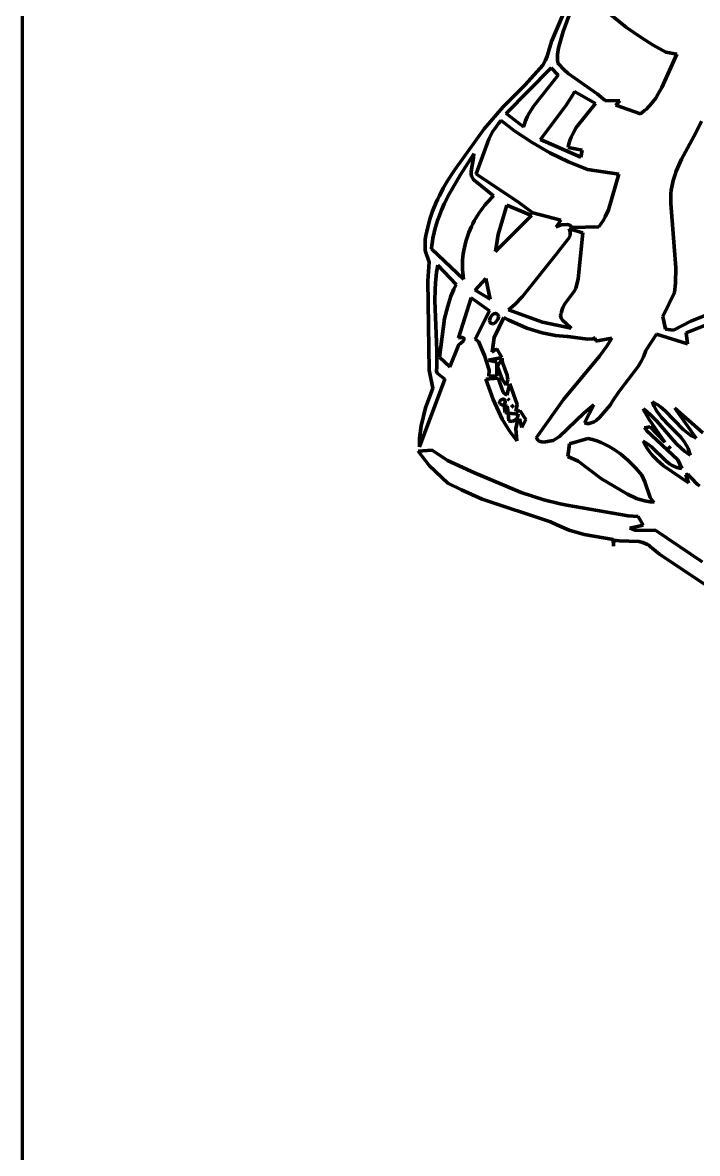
# Model space of a CAD drawing. Header units: millimetres. Extents: x 0 to 12.5, y 0 to 16.2.
# Drawn here: x 0 to 2.323, y 8.299 to 12.192 of the extents above; entities that cross this region are included whole.
import ezdxf

# ---------------------------------------------------------------- set-up
doc = ezdxf.new("R2010")
doc.units = ezdxf.units.MM
doc.layers.add('color#010101ff', color=7, linetype='CONTINUOUS', lineweight=100)
doc.layers.add('color#ffffffff', color=7, linetype='CONTINUOUS', lineweight=100)

msp = doc.modelspace()

# ---------------------------------------------------------------- linework, layer by layer
at = {"layer": 'color#010101ff'}
for p, q in [((1.8205, 12.1277), (1.8814, 12.2691)), ((2.0791, 12.176), (2.0123, 12.23)), ((1.881, 12.2175), (1.8606, 12.1623)), ((1.8606, 12.1623), (1.8445, 12.1061)), ((2.1293, 12.1407), (2.0791, 12.176)), ((1.8116, 12.0964), (1.8205, 12.1277)), ((2.1709, 12.1147), (2.1293, 12.1407)), ((2.214, 12.0909), (2.1709, 12.1147)), ((1.8005, 12.0629), (1.8063, 12.0767)), ((1.8063, 12.0767), (1.8106, 12.0913)), ((1.8106, 12.0913), (1.8116, 12.0964)), ((1.8417, 12.083), (1.8416, 12.0653)), ((1.8445, 12.1061), (1.8417, 12.083)), ((2.2006, 11.9685), (2.252, 12.0834)), ((2.252, 12.0834), (2.214, 12.0909)), ((1.8194, 12.037), (1.6644, 11.8795)), ((1.7299, 11.9786), (1.7905, 12.0457)), ((1.7905, 12.0457), (1.8005, 12.0629)), ((1.8433, 12.0112), (1.8194, 12.037)), ((1.8416, 12.0653), (1.8426, 12.0532)), ((1.8426, 12.0532), (1.8473, 12.0477)), ((1.8473, 12.0477), (1.8622, 12.032)), ((1.8622, 12.032), (1.8783, 12.0177)), ((1.7597, 11.9063), (1.8433, 12.0112)), ((1.8783, 12.0177), (1.9775, 11.9471)), ((1.6543, 11.9021), (1.7299, 11.9786)), ((1.9002, 11.9557), (1.8936, 11.9432)), ((1.9718, 11.9139), (1.9002, 11.9557)), ((2.1883, 11.9467), (2.2006, 11.9685)), ((1.8936, 11.9432), (1.8711, 11.9076)), ((1.9058, 11.831), (1.9718, 11.9139)), ((1.9775, 11.9471), (2.005, 11.9241)), ((2.005, 11.9241), (2.0563, 11.9236)), ((2.0563, 11.9236), (2.0422, 11.9077)), ((2.1589, 11.9068), (2.1696, 11.9195)), ((2.1696, 11.9195), (2.1794, 11.9328)), ((2.1794, 11.9328), (2.1883, 11.9467)), ((1.5887, 11.8264), (1.6543, 11.9021)), ((1.6644, 11.8795), (1.7241, 11.8331)), ((1.7374, 11.868), (1.7442, 11.8811)), ((1.7442, 11.8811), (1.7597, 11.9063)), ((1.8711, 11.9076), (1.7829, 11.7896)), ((2.0422, 11.9077), (2.1274, 11.8786)), ((2.1274, 11.8786), (2.1343, 11.8838)), ((2.1343, 11.8838), (2.1409, 11.8893)), ((2.1409, 11.8893), (2.1472, 11.8949)), ((2.1472, 11.8949), (2.1532, 11.9008)), ((2.1532, 11.9008), (2.1589, 11.9068)), ((1.6384, 11.8447), (1.6297, 11.8335)), ((1.6479, 11.8554), (1.6384, 11.8447)), ((1.6948, 11.8192), (1.6479, 11.8554)), ((1.7241, 11.8331), (1.7262, 11.8404)), ((1.7262, 11.8404), (1.7314, 11.8544)), ((1.7314, 11.8544), (1.7374, 11.868)), ((2.3374, 11.8534), (2.3172, 11.8128)), ((1.4863, 11.6844), (1.5887, 11.8264)), ((1.618, 11.8159), (1.6048, 11.7912)), ((1.6297, 11.8335), (1.618, 11.8159)), ((1.7537, 11.7797), (1.6948, 11.8192)), ((1.8842, 11.7867), (1.8885, 11.7983)), ((1.8885, 11.7983), (1.8936, 11.8095)), ((1.8936, 11.8095), (1.9058, 11.831)), ((2.3172, 11.8128), (2.2686, 11.722)), ((1.6048, 11.7912), (1.5612, 11.6718)), ((1.8151, 11.7444), (1.7537, 11.7797)), ((1.7829, 11.7896), (1.9218, 11.7286)), ((1.8785, 11.7619), (1.8809, 11.7745)), ((1.9259, 11.753), (1.8785, 11.7619)), ((1.8809, 11.7745), (1.8842, 11.7867)), ((1.5533, 11.7401), (1.5064, 11.6667)), ((1.5442, 11.6806), (1.5525, 11.7267)), ((1.5525, 11.7267), (1.5533, 11.7401)), ((1.8788, 11.7132), (1.8151, 11.7444)), ((1.9218, 11.7286), (1.9259, 11.753)), ((2.2686, 11.722), (2.259, 11.7014)), ((1.4629, 11.6473), (1.4863, 11.6844)), ((1.5445, 11.6705), (1.5442, 11.6806)), ((1.9445, 11.6864), (1.8788, 11.7132)), ((2.0522, 11.6706), (1.9445, 11.6864)), ((2.2504, 11.6806), (2.2466, 11.67)), ((2.259, 11.7014), (2.2504, 11.6806)), ((1.4483, 11.6221), (1.4629, 11.6473)), ((1.5064, 11.6667), (1.4686, 11.602)), ((1.5458, 11.6642), (1.5445, 11.6705)), ((1.5469, 11.6611), (1.5458, 11.6642)), ((1.5483, 11.6582), (1.5469, 11.6611)), ((1.55, 11.6554), (1.5483, 11.6582)), ((1.552, 11.6526), (1.55, 11.6554)), ((1.5544, 11.65), (1.552, 11.6526)), ((1.5572, 11.6476), (1.5544, 11.65)), ((1.5604, 11.6452), (1.5572, 11.6476)), ((1.6213, 11.5959), (1.5604, 11.6452)), ((1.5612, 11.6718), (1.5676, 11.6667)), ((1.5676, 11.6667), (1.7037, 11.5764)), ((2.0168, 11.5479), (2.0522, 11.6706)), ((2.2399, 11.6486), (2.2372, 11.6378)), ((2.2431, 11.6594), (2.2399, 11.6486)), ((2.2466, 11.67), (2.2431, 11.6594)), ((1.4348, 11.5964), (1.4483, 11.6221)), ((1.4686, 11.602), (1.4517, 11.5687)), ((2.2319, 11.6044), (2.2312, 11.593)), ((2.2332, 11.6157), (2.2319, 11.6044)), ((2.235, 11.6268), (2.2332, 11.6157)), ((2.2372, 11.6378), (2.235, 11.6268)), ((1.4168, 11.5569), (1.4225, 11.5702)), ((1.4225, 11.5702), (1.4285, 11.5834)), ((1.4285, 11.5834), (1.4348, 11.5964)), ((1.4517, 11.5687), (1.4416, 11.5461)), ((1.5847, 11.5551), (1.5915, 11.5637)), ((1.5915, 11.5637), (1.5986, 11.5721)), ((1.5986, 11.5721), (1.6059, 11.5802)), ((1.6059, 11.5802), (1.6135, 11.5882)), ((1.6135, 11.5882), (1.6213, 11.5959)), ((1.6672, 11.5639), (1.637, 11.4627)), ((1.7523, 11.5288), (1.6672, 11.5639)), ((1.7037, 11.5764), (1.7562, 11.5375)), ((2.2312, 11.593), (2.231, 11.5814)), ((2.231, 11.5814), (2.2315, 11.5696)), ((2.2315, 11.5696), (2.2484, 11.3478)), ((1.4021, 11.516), (1.4066, 11.5298)), ((1.4066, 11.5298), (1.4115, 11.5434)), ((1.4115, 11.5434), (1.4168, 11.5569)), ((1.4416, 11.5461), (1.4324, 11.5231)), ((1.5602, 11.5189), (1.5659, 11.5282)), ((1.5659, 11.5282), (1.5719, 11.5373)), ((1.5719, 11.5373), (1.5782, 11.5463)), ((1.5782, 11.5463), (1.5847, 11.5551)), ((1.6274, 11.4038), (1.7523, 11.5288)), ((1.7562, 11.5375), (1.853, 11.5123)), ((2.0059, 11.5236), (2.0168, 11.5479)), ((1.3912, 11.4734), (1.3944, 11.4878)), ((1.3944, 11.4878), (1.398, 11.502)), ((1.398, 11.502), (1.4021, 11.516)), ((1.421, 11.4878), (1.4179, 11.4759)), ((1.4245, 11.4997), (1.421, 11.4878)), ((1.4283, 11.5115), (1.4245, 11.4997)), ((1.4324, 11.5231), (1.4283, 11.5115)), ((1.5405, 11.48), (1.5449, 11.4899)), ((1.5449, 11.4899), (1.5497, 11.4997)), ((1.5497, 11.4997), (1.5548, 11.5094)), ((1.5548, 11.5094), (1.5602, 11.5189)), ((1.853, 11.5123), (1.8372, 11.4898)), ((1.8372, 11.4898), (1.855, 11.4956)), ((1.855, 11.4956), (1.8762, 11.4977)), ((1.8762, 11.4977), (1.8833, 11.4948)), ((1.8833, 11.4948), (1.8882, 11.4907)), ((1.8882, 11.4907), (1.8912, 11.4869)), ((1.8912, 11.4869), (1.9835, 11.4894)), ((1.9835, 11.4894), (1.9919, 11.5005)), ((1.9919, 11.5005), (1.9993, 11.5119)), ((1.9993, 11.5119), (2.0059, 11.5236)), ((1.3852, 11.4074), (1.3854, 11.4461)), ((1.3854, 11.4461), (1.3885, 11.4589)), ((1.3885, 11.4589), (1.3912, 11.4734)), ((1.4127, 11.4515), (1.4107, 11.4392)), ((1.4151, 11.4637), (1.4127, 11.4515)), ((1.4179, 11.4759), (1.4151, 11.4637)), ((1.5259, 11.4391), (1.529, 11.4495)), ((1.529, 11.4495), (1.5325, 11.4598)), ((1.5325, 11.4598), (1.5363, 11.47)), ((1.5363, 11.47), (1.5405, 11.48)), ((1.637, 11.4627), (1.6274, 11.4038)), ((1.8805, 11.45), (1.8509, 11.4119)), ((1.8845, 11.4599), (1.8805, 11.45)), ((1.8819, 11.4824), (1.8832, 11.4794)), ((1.9282, 11.4691), (1.8819, 11.4824)), ((1.8832, 11.4794), (1.8841, 11.4764)), ((1.8841, 11.4764), (1.8853, 11.4707)), ((1.8853, 11.4652), (1.8845, 11.4599)), ((1.8853, 11.4707), (1.8853, 11.4652)), ((1.9124, 11.3105), (1.9282, 11.4691)), ((1.3995, 11.3677), (1.3852, 11.4074)), ((1.4091, 11.4267), (1.408, 11.414)), ((1.408, 11.414), (1.5179, 11.309)), ((1.4107, 11.4392), (1.4091, 11.4267)), ((1.517, 11.3966), (1.5187, 11.4073)), ((1.5187, 11.4073), (1.5207, 11.418)), ((1.5207, 11.418), (1.5231, 11.4286)), ((1.5231, 11.4286), (1.5259, 11.4391)), ((1.8509, 11.4119), (1.8386, 11.3975)), ((1.5143, 11.364), (1.5148, 11.3749)), ((1.5148, 11.3749), (1.5157, 11.3858)), ((1.5157, 11.3858), (1.517, 11.3966)), ((1.8386, 11.3975), (1.7203, 11.2492)), ((1.3948, 11.3037), (1.3995, 11.3677)), ((1.4253, 11.3327), (1.4236, 11.3206)), ((1.4274, 11.3448), (1.4253, 11.3327)), ((1.4298, 11.357), (1.4274, 11.3448)), ((1.4927, 11.2909), (1.4298, 11.357)), ((1.5142, 11.3531), (1.5143, 11.364)), ((1.5145, 11.3421), (1.5142, 11.3531)), ((1.5152, 11.3311), (1.5145, 11.3421)), ((1.5164, 11.3201), (1.5152, 11.3311)), ((2.2484, 11.3478), (2.2471, 11.2949)), ((1.3999, 10.9958), (1.3948, 11.3037)), ((1.4211, 11.2962), (1.4197, 11.2718)), ((1.4236, 11.3206), (1.4211, 11.2962)), ((1.4849, 11.2747), (1.4927, 11.2909)), ((1.5179, 11.309), (1.5164, 11.3201)), ((1.5949, 11.3119), (1.5581, 11.2709)), ((1.6092, 11.2404), (1.5949, 11.3119)), ((1.9062, 11.2857), (1.9124, 11.3105)), ((2.2471, 11.2949), (2.2443, 11.2631)), ((1.4197, 11.2718), (1.4192, 11.2351)), ((1.4747, 11.25), (1.4849, 11.2747)), ((1.5581, 11.2709), (1.6092, 11.2404)), ((1.8665, 11.2241), (1.8996, 11.2684)), ((1.8996, 11.2684), (1.9041, 11.2784)), ((1.9041, 11.2784), (1.9062, 11.2857)), ((2.2443, 11.2631), (2.2038, 11.1807)), ((1.4192, 11.2351), (1.4265, 11.0634)), ((1.4527, 11.1733), (1.4634, 11.2164)), ((1.4634, 11.2164), (1.4747, 11.25)), ((1.5446, 11.2448), (1.5007, 11.1072)), ((1.6075, 11.1999), (1.5446, 11.2448)), ((1.6939, 11.2221), (1.6727, 11.2032)), ((1.7203, 11.2492), (1.6939, 11.2221)), ((1.8596, 11.2113), (1.8665, 11.2241)), ((2.3003, 11.165), (2.4647, 11.2302)), ((1.5575, 11.1029), (1.6075, 11.1999)), ((1.6096, 11.1761), (1.6074, 11.1672)), ((1.6164, 11.1858), (1.6096, 11.1761)), ((1.6225, 11.19), (1.6164, 11.1858)), ((1.6276, 11.1912), (1.6225, 11.19)), ((1.6571, 11.1769), (1.6233, 11.1077)), ((1.6296, 11.1908), (1.6276, 11.1912)), ((1.633, 11.1896), (1.6296, 11.1908)), ((1.6354, 11.1877), (1.633, 11.1896)), ((1.6371, 11.1853), (1.6354, 11.1877)), ((1.6366, 11.1723), (1.6381, 11.1809)), ((1.6381, 11.1809), (1.6371, 11.1853)), ((1.671, 11.1696), (1.6571, 11.1769)), ((1.6727, 11.2032), (1.7896, 11.161)), ((1.8521, 11.1834), (1.853, 11.1881)), ((1.8523, 11.1791), (1.8521, 11.1834)), ((1.8534, 11.175), (1.8523, 11.1791)), ((1.853, 11.1881), (1.8539, 11.1905)), ((1.858, 11.1675), (1.8534, 11.175)), ((1.8539, 11.1905), (1.8551, 11.193)), ((1.8551, 11.193), (1.8555, 11.1969)), ((1.8555, 11.1969), (1.8571, 11.2043)), ((1.8571, 11.2043), (1.8596, 11.2113)), ((2.2038, 11.1807), (2.2131, 11.1365)), ((2.4152, 11.1755), (2.2846, 11.1246)), ((1.4354, 11.041), (1.4527, 11.1733)), ((1.6074, 11.1672), (1.6082, 11.1623)), ((1.6082, 11.1623), (1.6096, 11.1596)), ((1.6096, 11.1596), (1.612, 11.1575)), ((1.612, 11.1575), (1.6153, 11.156)), ((1.6153, 11.156), (1.6173, 11.1556)), ((1.6173, 11.1556), (1.6196, 11.1554)), ((1.6196, 11.1554), (1.6226, 11.1562)), ((1.6226, 11.1562), (1.6283, 11.1599)), ((1.6283, 11.1599), (1.6366, 11.1723)), ((1.7357, 11.1409), (1.671, 11.1696)), ((1.7882, 11.1244), (1.7357, 11.1409)), ((1.7896, 11.161), (1.8885, 11.1403)), ((1.8871, 11.1419), (1.858, 11.1675)), ((1.8885, 11.1403), (1.8871, 11.1419)), ((2.2131, 11.1365), (2.241, 11.1331)), ((2.241, 11.1331), (2.3003, 11.165)), ((1.5007, 11.1072), (1.5038, 11.1076)), ((1.5038, 11.1076), (1.5066, 11.1079)), ((1.5066, 11.1079), (1.5092, 11.108)), ((1.5183, 11.0972), (1.5076, 11.0876)), ((1.5092, 11.108), (1.5134, 11.1078)), ((1.5134, 11.1078), (1.5165, 11.1072)), ((1.5165, 11.1072), (1.5187, 11.106)), ((1.5203, 11.1017), (1.5183, 11.0972)), ((1.5187, 11.106), (1.52, 11.1045)), ((1.52, 11.1045), (1.5203, 11.1017)), ((1.5619, 11.1005), (1.5575, 11.1029)), ((1.5692, 11.0946), (1.5619, 11.1005)), ((1.6233, 11.1077), (1.6165, 11.0576)), ((1.8345, 11.1152), (1.7882, 11.1244)), ((1.8737, 11.1113), (1.8345, 11.1152)), ((1.877, 11.1113), (1.8737, 11.1113)), ((1.9448, 11.1024), (1.877, 11.1113)), ((1.9615, 11.1039), (1.9448, 11.1024)), ((1.9714, 11.1069), (1.9615, 11.1039)), ((1.9727, 11.0961), (1.9714, 11.1069)), ((2.0287, 11.1059), (1.9727, 11.0961)), ((2.0111, 11.0787), (2.0287, 11.1059)), ((2.182, 11.1197), (2.1458, 11.0634)), ((2.2886, 11.0859), (2.182, 11.1197)), ((2.2846, 11.1246), (2.2886, 11.0859)), ((1.4265, 11.0634), (1.4265, 11.0266)), ((1.5021, 11.0845), (1.4711, 11.0068)), ((1.5076, 11.0876), (1.5021, 11.0845)), ((1.5906, 11.0461), (1.5692, 11.0946)), ((1.6165, 11.0576), (1.6325, 11.0694)), ((1.6325, 11.0694), (1.6496, 11.0394)), ((1.9857, 11.044), (2.0111, 11.0787)), ((2.1458, 11.0634), (2.1433, 11.0561)), ((1.4265, 11.0266), (1.4256, 11.0021)), ((1.4711, 11.0068), (1.4354, 11.041)), ((1.6061, 10.9952), (1.5906, 11.0461)), ((1.6496, 11.0394), (1.6038, 11.0305)), ((1.6038, 11.0305), (1.6325, 11.0235)), ((1.6325, 11.0235), (1.6328, 10.9762)), ((1.6349, 11.0085), (1.6511, 11.0375)), ((1.6511, 11.0375), (1.6508, 11.0312)), ((1.6508, 11.0312), (1.6522, 11.0216)), ((1.6522, 11.0216), (1.6675, 10.9791)), ((1.8619, 10.8946), (1.9857, 11.044)), ((2.1307, 11.0279), (2.119, 11.008)), ((2.1375, 11.0417), (2.1307, 11.0279)), ((2.1433, 11.0561), (2.1375, 11.0417)), ((1.412, 10.9339), (1.3999, 10.9958)), ((1.4245, 10.998), (1.4244, 10.9926)), ((1.4244, 10.9926), (1.4272, 10.9851)), ((1.4256, 11.0021), (1.4245, 10.998)), ((1.4272, 10.9851), (1.4533, 10.9648)), ((1.605, 10.9748), (1.6061, 10.9952)), ((1.6505, 10.9653), (1.6349, 11.0085)), ((1.6675, 10.9791), (1.6695, 10.9695)), ((2.119, 11.008), (2.0527, 10.9209)), ((1.4533, 10.9648), (1.3663, 10.732)), ((1.595, 10.965), (1.6368, 10.9678)), ((1.6196, 10.8949), (1.595, 10.965)), ((1.6328, 10.9762), (1.605, 10.9748)), ((1.6368, 10.9678), (1.6545, 10.9199)), ((1.6635, 10.9456), (1.6505, 10.9653)), ((1.6654, 10.9485), (1.6635, 10.9456)), ((1.667, 10.9513), (1.6654, 10.9485)), ((1.6681, 10.9543), (1.667, 10.9513)), ((1.6672, 10.9098), (1.6773, 10.9492)), ((1.669, 10.9572), (1.6681, 10.9543)), ((1.6698, 10.9633), (1.669, 10.9572)), ((1.6695, 10.9695), (1.6698, 10.9633)), ((1.6773, 10.9492), (1.7021, 10.8774)), ((1.3871, 10.8664), (1.412, 10.9339)), ((1.6545, 10.9199), (1.663, 10.9121)), ((1.663, 10.9121), (1.6672, 10.9098)), ((2.0527, 10.9209), (2.0303, 10.8891)), ((1.3716, 10.8036), (1.3871, 10.8664)), ((1.6512, 10.8274), (1.6196, 10.8949)), ((1.6416, 10.8864), (1.6413, 10.8848)), ((1.6413, 10.8848), (1.6415, 10.8833)), ((1.6415, 10.8833), (1.6421, 10.8817)), ((1.643, 10.8894), (1.6416, 10.8864)), ((1.6421, 10.8817), (1.6432, 10.8802)), ((1.6455, 10.892), (1.643, 10.8894)), ((1.6432, 10.8802), (1.6448, 10.8787)), ((1.6448, 10.8787), (1.647, 10.8773)), ((1.6503, 10.8947), (1.6455, 10.892)), ((1.647, 10.8773), (1.6499, 10.876)), ((1.6499, 10.876), (1.6534, 10.8749)), ((1.6538, 10.8954), (1.6503, 10.8947)), ((1.6534, 10.8749), (1.6576, 10.874)), ((1.6554, 10.8954), (1.6538, 10.8954)), ((1.6569, 10.8951), (1.6554, 10.8954)), ((1.6582, 10.8944), (1.6569, 10.8951)), ((1.6576, 10.874), (1.6593, 10.8782)), ((1.6576, 10.874), (1.6609, 10.8498)), ((1.668, 10.8715), (1.6576, 10.874)), ((1.6594, 10.8934), (1.6582, 10.8944)), ((1.6593, 10.8782), (1.6603, 10.882)), ((1.6603, 10.892), (1.6594, 10.8934)), ((1.6609, 10.8901), (1.6603, 10.892)), ((1.6603, 10.882), (1.6609, 10.8852)), ((1.6611, 10.8879), (1.6609, 10.8901)), ((1.6609, 10.8852), (1.6611, 10.8879)), ((1.6717, 10.8476), (1.668, 10.8715)), ((1.6706, 10.8973), (1.6749, 10.8925)), ((1.6749, 10.8925), (1.6706, 10.8973)), ((1.6826, 10.875), (1.688, 10.8698)), ((1.6895, 10.8683), (1.6826, 10.875)), ((1.688, 10.8698), (1.6895, 10.8683)), ((1.7021, 10.8774), (1.6983, 10.8529)), ((1.8367, 10.8596), (1.8619, 10.8946)), ((1.9663, 10.876), (1.9318, 10.8472)), ((1.9342, 10.8141), (1.9663, 10.876)), ((2.0223, 10.8758), (1.9864, 10.8326)), ((2.0303, 10.8891), (2.0223, 10.8758)), ((2.1408, 10.8535), (2.1371, 10.8622)), ((2.1371, 10.8622), (2.1496, 10.8528)), ((2.1711, 10.8793), (2.1685, 10.887)), ((2.1685, 10.887), (2.1746, 10.8838)), ((2.1742, 10.8719), (2.1711, 10.8793)), ((2.1776, 10.8648), (2.1742, 10.8719)), ((2.1746, 10.8838), (2.1862, 10.8767)), ((2.1814, 10.858), (2.1776, 10.8648)), ((2.1862, 10.8767), (2.1971, 10.8686)), ((2.1971, 10.8686), (2.2124, 10.8553)), ((2.3186, 10.7619), (2.2456, 10.8647)), ((2.2456, 10.8647), (2.342, 10.7799)), ((1.677, 10.785), (1.6512, 10.8274)), ((1.6609, 10.8498), (1.6717, 10.8476)), ((1.6717, 10.8476), (1.6737, 10.8214)), ((1.7061, 10.8444), (1.6717, 10.8476)), ((1.6847, 10.819), (1.6952, 10.8233)), ((1.6952, 10.8233), (1.7046, 10.8349)), ((1.6983, 10.8529), (1.7133, 10.8556)), ((1.7102, 10.8282), (1.7027, 10.8161)), ((1.7046, 10.8349), (1.7061, 10.8444)), ((1.7185, 10.7984), (1.7102, 10.8282)), ((1.7133, 10.8556), (1.7318, 10.8262)), ((1.7318, 10.8262), (1.7185, 10.7984)), ((1.7685, 10.7634), (1.8367, 10.8596)), ((1.9318, 10.8472), (1.8478, 10.7679)), ((1.9864, 10.8326), (1.9744, 10.8223)), ((2.1572, 10.8254), (2.1408, 10.8535)), ((2.1496, 10.8528), (2.1614, 10.8425)), ((2.2108, 10.7484), (2.1572, 10.8254)), ((2.1614, 10.8425), (2.1834, 10.8203)), ((2.1856, 10.8514), (2.1814, 10.858)), ((2.1901, 10.845), (2.1856, 10.8514)), ((2.1998, 10.8327), (2.1901, 10.845)), ((2.2271, 10.8041), (2.1998, 10.8327)), ((2.2124, 10.8553), (2.274, 10.7919)), ((1.3667, 10.7608), (1.3716, 10.8036)), ((1.6737, 10.8214), (1.6767, 10.8199)), ((1.6767, 10.8199), (1.6847, 10.819)), ((1.7017, 10.7519), (1.677, 10.785)), ((1.7027, 10.8161), (1.6974, 10.7954)), ((1.6974, 10.7954), (1.7017, 10.7519)), ((1.9384, 10.8132), (1.9342, 10.8141)), ((1.9424, 10.8127), (1.9384, 10.8132)), ((1.9464, 10.8125), (1.9424, 10.8127)), ((1.9502, 10.8127), (1.9464, 10.8125)), ((1.9539, 10.8132), (1.9502, 10.8127)), ((1.9576, 10.814), (1.9539, 10.8132)), ((1.9611, 10.8152), (1.9576, 10.814)), ((1.9679, 10.8182), (1.9611, 10.8152)), ((1.9744, 10.8223), (1.9679, 10.8182)), ((2.141, 10.7972), (2.1602, 10.8006)), ((2.1475, 10.7883), (2.141, 10.7972)), ((2.256, 10.687), (2.1475, 10.7883)), ((2.1602, 10.8006), (2.2108, 10.7484)), ((2.1834, 10.8203), (2.2498, 10.7433)), ((2.2655, 10.7647), (2.2271, 10.8041)), ((2.274, 10.7919), (2.2895, 10.779)), ((1.3663, 10.732), (1.3667, 10.7608)), ((1.7705, 10.7591), (1.7685, 10.7634)), ((1.7731, 10.7556), (1.7705, 10.7591)), ((1.7762, 10.7527), (1.7731, 10.7556)), ((1.7818, 10.7497), (1.7762, 10.7527)), ((1.7927, 10.7475), (1.7818, 10.7497)), ((1.8266, 10.7534), (1.7927, 10.7475)), ((1.8478, 10.7679), (1.8266, 10.7534)), ((1.8826, 10.7427), (1.9457, 10.7607)), ((1.9457, 10.7607), (1.9613, 10.757)), ((1.9613, 10.757), (1.9765, 10.7524)), ((1.9765, 10.7524), (1.9912, 10.7468)), ((1.9912, 10.7468), (2.0056, 10.7403)), ((2.1433, 10.7376), (2.1366, 10.7508)), ((2.1366, 10.7508), (2.1417, 10.7482)), ((2.1417, 10.7482), (2.1513, 10.7422)), ((2.2751, 10.7526), (2.2655, 10.7647)), ((2.2795, 10.7463), (2.2751, 10.7526)), ((2.2835, 10.7398), (2.2795, 10.7463)), ((2.2895, 10.779), (2.3006, 10.7714)), ((2.3006, 10.7714), (2.3064, 10.768)), ((2.3064, 10.768), (2.3124, 10.7648)), ((2.3124, 10.7648), (2.3186, 10.7619)), ((1.3622, 10.7166), (1.4101, 10.7199)), ((1.3999, 10.6672), (1.3622, 10.7166)), ((1.4101, 10.7199), (1.4623, 10.6853)), ((1.8769, 10.698), (1.8826, 10.7427)), ((2.0056, 10.7403), (2.0196, 10.733)), ((2.0196, 10.733), (2.0398, 10.7206)), ((2.0398, 10.7206), (2.059, 10.7067)), ((2.059, 10.7067), (2.0832, 10.6862)), ((2.151, 10.7251), (2.1433, 10.7376)), ((2.1595, 10.7132), (2.151, 10.7251)), ((2.1513, 10.7422), (2.1648, 10.7317)), ((2.1688, 10.7019), (2.1595, 10.7132)), ((2.1648, 10.7317), (2.2138, 10.6833)), ((2.2238, 10.7324), (2.2247, 10.7316)), ((2.2306, 10.7264), (2.2238, 10.7324)), ((2.2247, 10.7316), (2.2306, 10.7264)), ((2.2498, 10.7433), (2.2666, 10.7271)), ((2.2666, 10.7271), (2.2785, 10.7171)), ((2.2785, 10.7171), (2.2912, 10.7079)), ((2.2872, 10.7331), (2.2835, 10.7398)), ((2.2906, 10.7262), (2.2872, 10.7331)), ((2.2935, 10.719), (2.2906, 10.7262)), ((2.2912, 10.7079), (2.2978, 10.7036)), ((2.2959, 10.7115), (2.2935, 10.719)), ((2.2978, 10.7036), (2.2959, 10.7115)), ((1.4623, 10.6853), (1.5555, 10.6422)), ((1.9123, 10.6822), (1.8769, 10.698)), ((1.9927, 10.6215), (1.9123, 10.6822)), ((2.0832, 10.6862), (2.1111, 10.6579)), ((2.184, 10.6859), (2.1688, 10.7019)), ((2.2062, 10.6663), (2.184, 10.6859)), ((2.2138, 10.6833), (2.227, 10.673)), ((2.227, 10.673), (2.2364, 10.6672)), ((2.269, 10.657), (2.256, 10.687)), ((1.4639, 10.607), (1.3999, 10.6672)), ((1.5555, 10.6422), (1.7166, 10.5745)), ((2.1111, 10.6579), (2.1314, 10.6337)), ((2.1314, 10.6337), (2.1418, 10.6113)), ((2.2922, 10.6082), (2.2062, 10.6663)), ((2.2364, 10.6672), (2.2414, 10.6647)), ((2.2414, 10.6647), (2.2465, 10.6624)), ((2.2465, 10.6624), (2.2518, 10.6605)), ((2.2518, 10.6605), (2.2573, 10.659)), ((2.2573, 10.659), (2.263, 10.6578)), ((2.263, 10.6578), (2.269, 10.657)), ((2.2902, 10.638), (2.2829, 10.6359)), ((2.2829, 10.6359), (2.2922, 10.6082)), ((2.2962, 10.6306), (2.2902, 10.638)), ((2.3025, 10.6234), (2.2962, 10.6306)), ((1.5106, 10.5835), (1.4639, 10.607)), ((2.0823, 10.5687), (1.9927, 10.6215)), ((2.1418, 10.6113), (2.1605, 10.5579)), ((2.309, 10.6165), (2.3025, 10.6234)), ((2.3157, 10.61), (2.309, 10.6165)), ((2.3227, 10.6037), (2.3157, 10.61)), ((2.3298, 10.5977), (2.3227, 10.6037)), ((1.5824, 10.5522), (1.5106, 10.5835)), ((1.8178, 10.4736), (1.5824, 10.5522)), ((1.7166, 10.5745), (1.7944, 10.5498)), ((2.1136, 10.5544), (2.0823, 10.5687)), ((2.133, 10.5478), (2.1136, 10.5544)), ((2.1605, 10.5579), (2.1664, 10.5491)), ((1.7944, 10.5498), (1.851, 10.5359)), ((1.851, 10.5359), (1.8739, 10.5313)), ((1.8739, 10.5313), (2.0846, 10.4945)), ((2.1463, 10.5446), (2.133, 10.5478)), ((2.1599, 10.5423), (2.1463, 10.5446)), ((2.1739, 10.5411), (2.1599, 10.5423)), ((2.1664, 10.5491), (2.1712, 10.5437)), ((2.1712, 10.5437), (2.1739, 10.5411)), ((1.8385, 10.4629), (1.8178, 10.4736)), ((2.0846, 10.4945), (2.1188, 10.4922)), ((2.1188, 10.4922), (2.1357, 10.4623)), ((1.8814, 10.445), (1.8385, 10.4629)), ((1.9333, 10.4295), (1.8814, 10.445)), ((2.1357, 10.4623), (2.0903, 10.4517)), ((2.0903, 10.4517), (2.1079, 10.4444)), ((2.1079, 10.4444), (2.1798, 10.4434)), ((2.1798, 10.4434), (2.3399, 10.3364)), ((2.0327, 10.4133), (1.9333, 10.4295)), ((2.0346, 10.3903), (2.0327, 10.4133)), ((2.0354, 10.4108), (2.0346, 10.3903)), ((2.054, 10.4083), (2.0354, 10.4108)), ((2.1211, 10.4054), (2.054, 10.4083)), ((2.1347, 10.4025), (2.1211, 10.4054)), ((2.1433, 10.3994), (2.1347, 10.4025)), ((2.1516, 10.3953), (2.1433, 10.3994)), ((2.1556, 10.3928), (2.1516, 10.3953)), ((2.1595, 10.3899), (2.1556, 10.3928)), ((2.1632, 10.3867), (2.1595, 10.3899)), ((2.1668, 10.3832), (2.1632, 10.3867)), ((2.1925, 10.3624), (2.1668, 10.3832)), ((2.4301, 10.203), (2.1925, 10.3624))]:
    msp.add_line(p, q, dxfattribs=at)
at = {"layer": 'color#ffffffff'}
for p, q in [((0, 0), (0, 16.1528)), ((1.8814, 12.2691), (1.8205, 12.1277)), ((2.0123, 12.23), (2.0791, 12.176)), ((1.8606, 12.1623), (1.881, 12.2175)), ((1.8445, 12.1061), (1.8606, 12.1623)), ((2.0791, 12.176), (2.1293, 12.1407)), ((1.8205, 12.1277), (1.8116, 12.0964)), ((2.1293, 12.1407), (2.1709, 12.1147)), ((2.1709, 12.1147), (2.214, 12.0909)), ((1.8063, 12.0767), (1.8005, 12.0629)), ((1.8106, 12.0913), (1.8063, 12.0767)), ((1.8116, 12.0964), (1.8106, 12.0913)), ((1.8416, 12.0653), (1.8417, 12.083)), ((1.8417, 12.083), (1.8445, 12.1061)), ((2.252, 12.0834), (2.2006, 11.9685)), ((2.214, 12.0909), (2.252, 12.0834)), ((1.6644, 11.8795), (1.8194, 12.037)), ((1.7905, 12.0457), (1.7299, 11.9786)), ((1.8005, 12.0629), (1.7905, 12.0457)), ((1.8194, 12.037), (1.8433, 12.0112)), ((1.8426, 12.0532), (1.8416, 12.0653)), ((1.8473, 12.0477), (1.8426, 12.0532)), ((1.8622, 12.032), (1.8473, 12.0477)), ((1.8783, 12.0177), (1.8622, 12.032)), ((1.8433, 12.0112), (1.7597, 11.9063)), ((1.9775, 11.9471), (1.8783, 12.0177)), ((1.7299, 11.9786), (1.6543, 11.9021)), ((1.8936, 11.9432), (1.9002, 11.9557)), ((1.9002, 11.9557), (1.9718, 11.9139)), ((2.2006, 11.9685), (2.1883, 11.9467)), ((1.8711, 11.9076), (1.8936, 11.9432)), ((1.9718, 11.9139), (1.9058, 11.831)), ((2.005, 11.9241), (1.9775, 11.9471)), ((2.0563, 11.9236), (2.005, 11.9241)), ((2.0422, 11.9077), (2.0563, 11.9236)), ((2.1696, 11.9195), (2.1589, 11.9068)), ((2.1794, 11.9328), (2.1696, 11.9195)), ((2.1883, 11.9467), (2.1794, 11.9328)), ((1.6543, 11.9021), (1.5887, 11.8264)), ((1.7241, 11.8331), (1.6644, 11.8795)), ((1.7442, 11.8811), (1.7374, 11.868)), ((1.7597, 11.9063), (1.7442, 11.8811)), ((1.7829, 11.7896), (1.8711, 11.9076)), ((2.1274, 11.8786), (2.0422, 11.9077)), ((2.1343, 11.8838), (2.1274, 11.8786)), ((2.1409, 11.8893), (2.1343, 11.8838)), ((2.1472, 11.8949), (2.1409, 11.8893)), ((2.1532, 11.9008), (2.1472, 11.8949)), ((2.1589, 11.9068), (2.1532, 11.9008)), ((1.6297, 11.8335), (1.6384, 11.8447)), ((1.6384, 11.8447), (1.6479, 11.8554)), ((1.6479, 11.8554), (1.6948, 11.8192)), ((1.7262, 11.8404), (1.7241, 11.8331)), ((1.7314, 11.8544), (1.7262, 11.8404)), ((1.7374, 11.868), (1.7314, 11.8544)), ((2.3172, 11.8128), (2.3374, 11.8534)), ((1.5887, 11.8264), (1.4863, 11.6844)), ((1.6048, 11.7912), (1.618, 11.8159)), ((1.618, 11.8159), (1.6297, 11.8335)), ((1.6948, 11.8192), (1.7537, 11.7797)), ((1.8885, 11.7983), (1.8842, 11.7867)), ((1.8936, 11.8095), (1.8885, 11.7983)), ((1.9058, 11.831), (1.8936, 11.8095)), ((2.2686, 11.722), (2.3172, 11.8128)), ((1.5612, 11.6718), (1.6048, 11.7912)), ((1.7537, 11.7797), (1.8151, 11.7444)), ((1.9218, 11.7286), (1.7829, 11.7896)), ((1.8809, 11.7745), (1.8785, 11.7619)), ((1.8785, 11.7619), (1.9259, 11.753)), ((1.8842, 11.7867), (1.8809, 11.7745)), ((1.5064, 11.6667), (1.5533, 11.7401)), ((1.5525, 11.7267), (1.5442, 11.6806)), ((1.5533, 11.7401), (1.5525, 11.7267)), ((1.8151, 11.7444), (1.8788, 11.7132)), ((1.9259, 11.753), (1.9218, 11.7286)), ((2.259, 11.7014), (2.2686, 11.722)), ((1.4863, 11.6844), (1.4629, 11.6473)), ((1.5442, 11.6806), (1.5445, 11.6705)), ((1.8788, 11.7132), (1.9445, 11.6864)), ((1.9445, 11.6864), (2.0522, 11.6706)), ((2.2466, 11.67), (2.2504, 11.6806)), ((2.2504, 11.6806), (2.259, 11.7014)), ((1.4629, 11.6473), (1.4483, 11.6221)), ((1.4686, 11.602), (1.5064, 11.6667)), ((1.5445, 11.6705), (1.5458, 11.6642)), ((1.5458, 11.6642), (1.5469, 11.6611)), ((1.5469, 11.6611), (1.5483, 11.6582)), ((1.5483, 11.6582), (1.55, 11.6554)), ((1.55, 11.6554), (1.552, 11.6526)), ((1.552, 11.6526), (1.5544, 11.65)), ((1.5544, 11.65), (1.5572, 11.6476)), ((1.5572, 11.6476), (1.5604, 11.6452)), ((1.5604, 11.6452), (1.6213, 11.5959)), ((1.5676, 11.6667), (1.5612, 11.6718)), ((1.7037, 11.5764), (1.5676, 11.6667)), ((2.0522, 11.6706), (2.0168, 11.5479)), ((2.2372, 11.6378), (2.2399, 11.6486)), ((2.2399, 11.6486), (2.2431, 11.6594)), ((2.2431, 11.6594), (2.2466, 11.67)), ((1.4483, 11.6221), (1.4348, 11.5964)), ((1.4517, 11.5687), (1.4686, 11.602)), ((2.2312, 11.593), (2.2319, 11.6044)), ((2.2319, 11.6044), (2.2332, 11.6157)), ((2.2332, 11.6157), (2.235, 11.6268)), ((2.235, 11.6268), (2.2372, 11.6378)), ((1.4225, 11.5702), (1.4168, 11.5569)), ((1.4285, 11.5834), (1.4225, 11.5702)), ((1.4348, 11.5964), (1.4285, 11.5834)), ((1.4416, 11.5461), (1.4517, 11.5687)), ((1.5915, 11.5637), (1.5847, 11.5551)), ((1.5986, 11.5721), (1.5915, 11.5637)), ((1.6059, 11.5802), (1.5986, 11.5721)), ((1.6135, 11.5882), (1.6059, 11.5802)), ((1.6213, 11.5959), (1.6135, 11.5882)), ((1.637, 11.4627), (1.6672, 11.5639)), ((1.6672, 11.5639), (1.7523, 11.5288)), ((1.7562, 11.5375), (1.7037, 11.5764)), ((2.231, 11.5814), (2.2312, 11.593)), ((2.2315, 11.5696), (2.231, 11.5814)), ((2.2484, 11.3478), (2.2315, 11.5696)), ((1.4066, 11.5298), (1.4021, 11.516)), ((1.4115, 11.5434), (1.4066, 11.5298)), ((1.4168, 11.5569), (1.4115, 11.5434)), ((1.4324, 11.5231), (1.4416, 11.5461)), ((1.5659, 11.5282), (1.5602, 11.5189)), ((1.5719, 11.5373), (1.5659, 11.5282)), ((1.5782, 11.5463), (1.5719, 11.5373)), ((1.5847, 11.5551), (1.5782, 11.5463)), ((1.7523, 11.5288), (1.6274, 11.4038)), ((1.853, 11.5123), (1.7562, 11.5375)), ((2.0168, 11.5479), (2.0059, 11.5236)), ((1.3944, 11.4878), (1.3912, 11.4734)), ((1.398, 11.502), (1.3944, 11.4878)), ((1.4021, 11.516), (1.398, 11.502)), ((1.4179, 11.4759), (1.421, 11.4878)), ((1.421, 11.4878), (1.4245, 11.4997)), ((1.4245, 11.4997), (1.4283, 11.5115)), ((1.4283, 11.5115), (1.4324, 11.5231)), ((1.5449, 11.4899), (1.5405, 11.48)), ((1.5497, 11.4997), (1.5449, 11.4899)), ((1.5548, 11.5094), (1.5497, 11.4997)), ((1.5602, 11.5189), (1.5548, 11.5094)), ((1.8372, 11.4898), (1.853, 11.5123)), ((1.855, 11.4956), (1.8372, 11.4898)), ((1.8762, 11.4977), (1.855, 11.4956)), ((1.8833, 11.4948), (1.8762, 11.4977)), ((1.8882, 11.4907), (1.8833, 11.4948)), ((1.8912, 11.4869), (1.8882, 11.4907)), ((1.9835, 11.4894), (1.8912, 11.4869)), ((1.9919, 11.5005), (1.9835, 11.4894)), ((1.9993, 11.5119), (1.9919, 11.5005)), ((2.0059, 11.5236), (1.9993, 11.5119)), ((1.3854, 11.4461), (1.3852, 11.4074)), ((1.3885, 11.4589), (1.3854, 11.4461)), ((1.3912, 11.4734), (1.3885, 11.4589)), ((1.4107, 11.4392), (1.4127, 11.4515)), ((1.4127, 11.4515), (1.4151, 11.4637)), ((1.4151, 11.4637), (1.4179, 11.4759)), ((1.529, 11.4495), (1.5259, 11.4391)), ((1.5325, 11.4598), (1.529, 11.4495)), ((1.5363, 11.47), (1.5325, 11.4598)), ((1.5405, 11.48), (1.5363, 11.47)), ((1.6274, 11.4038), (1.637, 11.4627)), ((1.8509, 11.4119), (1.8805, 11.45)), ((1.8805, 11.45), (1.8845, 11.4599)), ((1.8819, 11.4824), (1.9282, 11.4691)), ((1.8832, 11.4794), (1.8819, 11.4824)), ((1.8841, 11.4764), (1.8832, 11.4794)), ((1.8853, 11.4707), (1.8841, 11.4764)), ((1.8845, 11.4599), (1.8853, 11.4652)), ((1.8853, 11.4652), (1.8853, 11.4707)), ((1.9282, 11.4691), (1.9124, 11.3105)), ((1.3852, 11.4074), (1.3995, 11.3677)), ((1.408, 11.414), (1.4091, 11.4267)), ((1.5179, 11.309), (1.408, 11.414)), ((1.4091, 11.4267), (1.4107, 11.4392)), ((1.5187, 11.4073), (1.517, 11.3966)), ((1.5207, 11.418), (1.5187, 11.4073)), ((1.5231, 11.4286), (1.5207, 11.418)), ((1.5259, 11.4391), (1.5231, 11.4286)), ((1.8386, 11.3975), (1.8509, 11.4119)), ((1.5148, 11.3749), (1.5143, 11.364)), ((1.5157, 11.3858), (1.5148, 11.3749)), ((1.517, 11.3966), (1.5157, 11.3858)), ((1.7203, 11.2492), (1.8386, 11.3975)), ((1.3995, 11.3677), (1.3948, 11.3037)), ((1.4236, 11.3206), (1.4253, 11.3327)), ((1.4253, 11.3327), (1.4274, 11.3448)), ((1.4274, 11.3448), (1.4298, 11.357)), ((1.4298, 11.357), (1.4927, 11.2909)), ((1.5143, 11.364), (1.5142, 11.3531)), ((1.5142, 11.3531), (1.5145, 11.3421)), ((1.5145, 11.3421), (1.5152, 11.3311)), ((1.5152, 11.3311), (1.5164, 11.3201)), ((2.2471, 11.2949), (2.2484, 11.3478)), ((1.3948, 11.3037), (1.3999, 10.9958)), ((1.4197, 11.2718), (1.4211, 11.2962)), ((1.4211, 11.2962), (1.4236, 11.3206)), ((1.4927, 11.2909), (1.4849, 11.2747)), ((1.5164, 11.3201), (1.5179, 11.309)), ((1.5581, 11.2709), (1.5949, 11.3119)), ((1.5949, 11.3119), (1.6092, 11.2404)), ((1.9124, 11.3105), (1.9062, 11.2857)), ((2.2443, 11.2631), (2.2471, 11.2949)), ((1.4192, 11.2351), (1.4197, 11.2718)), ((1.4849, 11.2747), (1.4747, 11.25)), ((1.6092, 11.2404), (1.5581, 11.2709)), ((1.8996, 11.2684), (1.8665, 11.2241)), ((1.9041, 11.2784), (1.8996, 11.2684)), ((1.9062, 11.2857), (1.9041, 11.2784)), ((2.2038, 11.1807), (2.2443, 11.2631)), ((1.4265, 11.0634), (1.4192, 11.2351)), ((1.4634, 11.2164), (1.4527, 11.1733)), ((1.4747, 11.25), (1.4634, 11.2164)), ((1.5007, 11.1072), (1.5446, 11.2448)), ((1.5446, 11.2448), (1.6075, 11.1999)), ((1.6727, 11.2032), (1.6939, 11.2221)), ((1.6939, 11.2221), (1.7203, 11.2492)), ((1.8665, 11.2241), (1.8596, 11.2113)), ((2.4647, 11.2302), (2.3003, 11.165)), ((1.6075, 11.1999), (1.5575, 11.1029)), ((1.6074, 11.1672), (1.6096, 11.1761)), ((1.6096, 11.1761), (1.6164, 11.1858)), ((1.6164, 11.1858), (1.6225, 11.19)), ((1.6225, 11.19), (1.6276, 11.1912)), ((1.6233, 11.1077), (1.6571, 11.1769)), ((1.6276, 11.1912), (1.6296, 11.1908)), ((1.6296, 11.1908), (1.633, 11.1896)), ((1.633, 11.1896), (1.6354, 11.1877)), ((1.6354, 11.1877), (1.6371, 11.1853)), ((1.6381, 11.1809), (1.6366, 11.1723)), ((1.6371, 11.1853), (1.6381, 11.1809)), ((1.6571, 11.1769), (1.671, 11.1696)), ((1.7896, 11.161), (1.6727, 11.2032)), ((1.853, 11.1881), (1.8521, 11.1834)), ((1.8521, 11.1834), (1.8523, 11.1791)), ((1.8523, 11.1791), (1.8534, 11.175)), ((1.8539, 11.1905), (1.853, 11.1881)), ((1.8534, 11.175), (1.858, 11.1675)), ((1.8551, 11.193), (1.8539, 11.1905)), ((1.8555, 11.1969), (1.8551, 11.193)), ((1.8571, 11.2043), (1.8555, 11.1969)), ((1.8596, 11.2113), (1.8571, 11.2043)), ((2.2131, 11.1365), (2.2038, 11.1807)), ((2.2846, 11.1246), (2.4152, 11.1755)), ((1.4527, 11.1733), (1.4354, 11.041)), ((1.6082, 11.1623), (1.6074, 11.1672)), ((1.6096, 11.1596), (1.6082, 11.1623)), ((1.612, 11.1575), (1.6096, 11.1596)), ((1.6153, 11.156), (1.612, 11.1575)), ((1.6173, 11.1556), (1.6153, 11.156)), ((1.6196, 11.1554), (1.6173, 11.1556)), ((1.6226, 11.1562), (1.6196, 11.1554)), ((1.6283, 11.1599), (1.6226, 11.1562)), ((1.6366, 11.1723), (1.6283, 11.1599)), ((1.671, 11.1696), (1.7357, 11.1409)), ((1.7357, 11.1409), (1.7882, 11.1244)), ((1.8885, 11.1403), (1.7896, 11.161)), ((1.858, 11.1675), (1.8871, 11.1419)), ((1.8871, 11.1419), (1.8885, 11.1403)), ((2.241, 11.1331), (2.2131, 11.1365)), ((2.3003, 11.165), (2.241, 11.1331)), ((1.5038, 11.1076), (1.5007, 11.1072)), ((1.5066, 11.1079), (1.5038, 11.1076)), ((1.5092, 11.108), (1.5066, 11.1079)), ((1.5076, 11.0876), (1.5183, 11.0972)), ((1.5134, 11.1078), (1.5092, 11.108)), ((1.5165, 11.1072), (1.5134, 11.1078)), ((1.5187, 11.106), (1.5165, 11.1072)), ((1.5183, 11.0972), (1.5203, 11.1017)), ((1.52, 11.1045), (1.5187, 11.106)), ((1.5203, 11.1017), (1.52, 11.1045)), ((1.5575, 11.1029), (1.5619, 11.1005)), ((1.5619, 11.1005), (1.5692, 11.0946)), ((1.6165, 11.0576), (1.6233, 11.1077)), ((1.7882, 11.1244), (1.8345, 11.1152)), ((1.8345, 11.1152), (1.8737, 11.1113)), ((1.8737, 11.1113), (1.877, 11.1113)), ((1.877, 11.1113), (1.9448, 11.1024)), ((1.9448, 11.1024), (1.9615, 11.1039)), ((1.9615, 11.1039), (1.9714, 11.1069)), ((1.9714, 11.1069), (1.9727, 11.0961)), ((1.9727, 11.0961), (2.0287, 11.1059)), ((2.0287, 11.1059), (2.0111, 11.0787)), ((2.1458, 11.0634), (2.182, 11.1197)), ((2.182, 11.1197), (2.2886, 11.0859)), ((2.2886, 11.0859), (2.2846, 11.1246)), ((1.4265, 11.0266), (1.4265, 11.0634)), ((1.4711, 11.0068), (1.5021, 11.0845)), ((1.5021, 11.0845), (1.5076, 11.0876)), ((1.5692, 11.0946), (1.5906, 11.0461)), ((1.6325, 11.0694), (1.6165, 11.0576)), ((1.6496, 11.0394), (1.6325, 11.0694)), ((2.0111, 11.0787), (1.9857, 11.044)), ((2.1433, 11.0561), (2.1458, 11.0634)), ((1.4256, 11.0021), (1.4265, 11.0266)), ((1.4354, 11.041), (1.4711, 11.0068)), ((1.5906, 11.0461), (1.6061, 10.9952)), ((1.6038, 11.0305), (1.6496, 11.0394)), ((1.6325, 11.0235), (1.6038, 11.0305)), ((1.6328, 10.9762), (1.6325, 11.0235)), ((1.6511, 11.0375), (1.6349, 11.0085)), ((1.6508, 11.0312), (1.6511, 11.0375)), ((1.6522, 11.0216), (1.6508, 11.0312)), ((1.6675, 10.9791), (1.6522, 11.0216)), ((1.9857, 11.044), (1.8619, 10.8946)), ((2.119, 11.008), (2.1307, 11.0279)), ((2.1307, 11.0279), (2.1375, 11.0417)), ((2.1375, 11.0417), (2.1433, 11.0561)), ((1.3999, 10.9958), (1.412, 10.9339)), ((1.4244, 10.9926), (1.4245, 10.998)), ((1.4272, 10.9851), (1.4244, 10.9926)), ((1.4245, 10.998), (1.4256, 11.0021)), ((1.4533, 10.9648), (1.4272, 10.9851)), ((1.6061, 10.9952), (1.605, 10.9748)), ((1.6349, 11.0085), (1.6505, 10.9653)), ((1.6695, 10.9695), (1.6675, 10.9791)), ((2.0527, 10.9209), (2.119, 11.008)), ((1.3663, 10.732), (1.4533, 10.9648)), ((1.6368, 10.9678), (1.595, 10.965)), ((1.595, 10.965), (1.6196, 10.8949)), ((1.605, 10.9748), (1.6328, 10.9762)), ((1.6545, 10.9199), (1.6368, 10.9678)), ((1.6505, 10.9653), (1.6635, 10.9456)), ((1.6635, 10.9456), (1.6654, 10.9485)), ((1.6654, 10.9485), (1.667, 10.9513)), ((1.667, 10.9513), (1.6681, 10.9543)), ((1.6773, 10.9492), (1.6672, 10.9098)), ((1.6681, 10.9543), (1.669, 10.9572)), ((1.669, 10.9572), (1.6698, 10.9633)), ((1.6698, 10.9633), (1.6695, 10.9695)), ((1.7021, 10.8774), (1.6773, 10.9492)), ((1.412, 10.9339), (1.3871, 10.8664)), ((1.663, 10.9121), (1.6545, 10.9199)), ((1.6672, 10.9098), (1.663, 10.9121)), ((2.0303, 10.8891), (2.0527, 10.9209)), ((1.3871, 10.8664), (1.3716, 10.8036)), ((1.6196, 10.8949), (1.6512, 10.8274)), ((1.6413, 10.8848), (1.6416, 10.8864)), ((1.6415, 10.8833), (1.6413, 10.8848)), ((1.6421, 10.8817), (1.6415, 10.8833)), ((1.6416, 10.8864), (1.643, 10.8894)), ((1.6432, 10.8802), (1.6421, 10.8817)), ((1.643, 10.8894), (1.6455, 10.892)), ((1.6448, 10.8787), (1.6432, 10.8802)), ((1.647, 10.8773), (1.6448, 10.8787)), ((1.6455, 10.892), (1.6503, 10.8947)), ((1.6499, 10.876), (1.647, 10.8773)), ((1.6534, 10.8749), (1.6499, 10.876)), ((1.6503, 10.8947), (1.6538, 10.8954)), ((1.6576, 10.874), (1.6534, 10.8749)), ((1.6538, 10.8954), (1.6554, 10.8954)), ((1.6554, 10.8954), (1.6569, 10.8951)), ((1.6569, 10.8951), (1.6582, 10.8944)), ((1.6593, 10.8782), (1.6576, 10.874)), ((1.6576, 10.874), (1.668, 10.8715)), ((1.6609, 10.8498), (1.6576, 10.874)), ((1.6582, 10.8944), (1.6594, 10.8934)), ((1.6603, 10.882), (1.6593, 10.8782)), ((1.6594, 10.8934), (1.6603, 10.892)), ((1.6603, 10.892), (1.6609, 10.8901)), ((1.6609, 10.8852), (1.6603, 10.882)), ((1.6609, 10.8901), (1.6611, 10.8879)), ((1.6611, 10.8879), (1.6609, 10.8852)), ((1.668, 10.8715), (1.6717, 10.8476)), ((1.6706, 10.8973), (1.6749, 10.8925)), ((1.6749, 10.8925), (1.6706, 10.8973)), ((1.6826, 10.875), (1.6895, 10.8683)), ((1.688, 10.8698), (1.6826, 10.875)), ((1.6895, 10.8683), (1.688, 10.8698)), ((1.6983, 10.8529), (1.7021, 10.8774)), ((1.8619, 10.8946), (1.8367, 10.8596)), ((1.9318, 10.8472), (1.9663, 10.876)), ((1.9663, 10.876), (1.9342, 10.8141)), ((1.9864, 10.8326), (2.0223, 10.8758)), ((2.0223, 10.8758), (2.0303, 10.8891)), ((2.1496, 10.8528), (2.1371, 10.8622)), ((2.1371, 10.8622), (2.1408, 10.8535)), ((2.1746, 10.8838), (2.1685, 10.887)), ((2.1685, 10.887), (2.1711, 10.8793)), ((2.1711, 10.8793), (2.1742, 10.8719)), ((2.1742, 10.8719), (2.1776, 10.8648)), ((2.1862, 10.8767), (2.1746, 10.8838)), ((2.1776, 10.8648), (2.1814, 10.858)), ((2.1971, 10.8686), (2.1862, 10.8767)), ((2.2124, 10.8553), (2.1971, 10.8686)), ((2.342, 10.7799), (2.2456, 10.8647)), ((2.2456, 10.8647), (2.3186, 10.7619)), ((1.6512, 10.8274), (1.677, 10.785)), ((1.6717, 10.8476), (1.6609, 10.8498)), ((1.6717, 10.8476), (1.7061, 10.8444)), ((1.6737, 10.8214), (1.6717, 10.8476)), ((1.6952, 10.8233), (1.6847, 10.819)), ((1.7046, 10.8349), (1.6952, 10.8233)), ((1.7133, 10.8556), (1.6983, 10.8529)), ((1.7027, 10.8161), (1.7102, 10.8282)), ((1.7061, 10.8444), (1.7046, 10.8349)), ((1.7102, 10.8282), (1.7185, 10.7984)), ((1.7318, 10.8262), (1.7133, 10.8556)), ((1.7185, 10.7984), (1.7318, 10.8262)), ((1.8367, 10.8596), (1.7685, 10.7634)), ((1.8478, 10.7679), (1.9318, 10.8472)), ((1.9744, 10.8223), (1.9864, 10.8326)), ((2.1408, 10.8535), (2.1572, 10.8254)), ((2.1614, 10.8425), (2.1496, 10.8528)), ((2.1572, 10.8254), (2.2108, 10.7484)), ((2.1834, 10.8203), (2.1614, 10.8425)), ((2.1814, 10.858), (2.1856, 10.8514)), ((2.1856, 10.8514), (2.1901, 10.845)), ((2.1901, 10.845), (2.1998, 10.8327)), ((2.1998, 10.8327), (2.2271, 10.8041)), ((2.274, 10.7919), (2.2124, 10.8553)), ((1.3716, 10.8036), (1.3667, 10.7608)), ((1.6767, 10.8199), (1.6737, 10.8214)), ((1.6847, 10.819), (1.6767, 10.8199)), ((1.677, 10.785), (1.7017, 10.7519)), ((1.6974, 10.7954), (1.7027, 10.8161)), ((1.7017, 10.7519), (1.6974, 10.7954)), ((1.9342, 10.8141), (1.9384, 10.8132)), ((1.9384, 10.8132), (1.9424, 10.8127)), ((1.9424, 10.8127), (1.9464, 10.8125)), ((1.9464, 10.8125), (1.9502, 10.8127)), ((1.9502, 10.8127), (1.9539, 10.8132)), ((1.9539, 10.8132), (1.9576, 10.814)), ((1.9576, 10.814), (1.9611, 10.8152)), ((1.9611, 10.8152), (1.9679, 10.8182)), ((1.9679, 10.8182), (1.9744, 10.8223)), ((2.1602, 10.8006), (2.141, 10.7972)), ((2.141, 10.7972), (2.1475, 10.7883)), ((2.1475, 10.7883), (2.256, 10.687)), ((2.2108, 10.7484), (2.1602, 10.8006)), ((2.2498, 10.7433), (2.1834, 10.8203)), ((2.2271, 10.8041), (2.2655, 10.7647)), ((2.2895, 10.779), (2.274, 10.7919)), ((1.3667, 10.7608), (1.3663, 10.732)), ((1.7685, 10.7634), (1.7705, 10.7591)), ((1.7705, 10.7591), (1.7731, 10.7556)), ((1.7731, 10.7556), (1.7762, 10.7527)), ((1.7762, 10.7527), (1.7818, 10.7497)), ((1.7818, 10.7497), (1.7927, 10.7475)), ((1.7927, 10.7475), (1.8266, 10.7534)), ((1.8266, 10.7534), (1.8478, 10.7679)), ((1.9457, 10.7607), (1.8826, 10.7427)), ((1.9613, 10.757), (1.9457, 10.7607)), ((1.9765, 10.7524), (1.9613, 10.757)), ((1.9912, 10.7468), (1.9765, 10.7524)), ((2.0056, 10.7403), (1.9912, 10.7468)), ((2.1417, 10.7482), (2.1366, 10.7508)), ((2.1366, 10.7508), (2.1433, 10.7376)), ((2.1513, 10.7422), (2.1417, 10.7482)), ((2.2655, 10.7647), (2.2751, 10.7526)), ((2.2751, 10.7526), (2.2795, 10.7463)), ((2.2795, 10.7463), (2.2835, 10.7398)), ((2.3006, 10.7714), (2.2895, 10.779)), ((2.3064, 10.768), (2.3006, 10.7714)), ((2.3124, 10.7648), (2.3064, 10.768)), ((2.3186, 10.7619), (2.3124, 10.7648)), ((1.4101, 10.7199), (1.3622, 10.7166)), ((1.3622, 10.7166), (1.3999, 10.6672)), ((1.4623, 10.6853), (1.4101, 10.7199)), ((1.8826, 10.7427), (1.8769, 10.698)), ((2.0196, 10.733), (2.0056, 10.7403)), ((2.0398, 10.7206), (2.0196, 10.733)), ((2.059, 10.7067), (2.0398, 10.7206)), ((2.0832, 10.6862), (2.059, 10.7067)), ((2.1433, 10.7376), (2.151, 10.7251)), ((2.151, 10.7251), (2.1595, 10.7132)), ((2.1648, 10.7317), (2.1513, 10.7422)), ((2.1595, 10.7132), (2.1688, 10.7019)), ((2.2138, 10.6833), (2.1648, 10.7317)), ((2.2238, 10.7324), (2.2306, 10.7264)), ((2.2247, 10.7316), (2.2238, 10.7324)), ((2.2306, 10.7264), (2.2247, 10.7316)), ((2.2666, 10.7271), (2.2498, 10.7433)), ((2.2785, 10.7171), (2.2666, 10.7271)), ((2.2912, 10.7079), (2.2785, 10.7171)), ((2.2835, 10.7398), (2.2872, 10.7331)), ((2.2872, 10.7331), (2.2906, 10.7262)), ((2.2906, 10.7262), (2.2935, 10.719)), ((2.2978, 10.7036), (2.2912, 10.7079)), ((2.2935, 10.719), (2.2959, 10.7115)), ((2.2959, 10.7115), (2.2978, 10.7036)), ((1.5555, 10.6422), (1.4623, 10.6853)), ((1.8769, 10.698), (1.9123, 10.6822)), ((1.9123, 10.6822), (1.9927, 10.6215)), ((2.1111, 10.6579), (2.0832, 10.6862)), ((2.1688, 10.7019), (2.184, 10.6859)), ((2.184, 10.6859), (2.2062, 10.6663)), ((2.227, 10.673), (2.2138, 10.6833)), ((2.2364, 10.6672), (2.227, 10.673)), ((2.256, 10.687), (2.269, 10.657)), ((1.3999, 10.6672), (1.4639, 10.607)), ((1.7166, 10.5745), (1.5555, 10.6422)), ((2.1314, 10.6337), (2.1111, 10.6579)), ((2.1418, 10.6113), (2.1314, 10.6337)), ((2.2062, 10.6663), (2.2922, 10.6082)), ((2.2414, 10.6647), (2.2364, 10.6672)), ((2.2465, 10.6624), (2.2414, 10.6647)), ((2.2518, 10.6605), (2.2465, 10.6624)), ((2.2573, 10.659), (2.2518, 10.6605)), ((2.263, 10.6578), (2.2573, 10.659)), ((2.269, 10.657), (2.263, 10.6578)), ((2.2829, 10.6359), (2.2902, 10.638)), ((2.2922, 10.6082), (2.2829, 10.6359)), ((2.2902, 10.638), (2.2962, 10.6306)), ((2.2962, 10.6306), (2.3025, 10.6234)), ((1.4639, 10.607), (1.5106, 10.5835)), ((1.9927, 10.6215), (2.0823, 10.5687)), ((2.1605, 10.5579), (2.1418, 10.6113)), ((2.3025, 10.6234), (2.309, 10.6165)), ((2.309, 10.6165), (2.3157, 10.61)), ((2.3157, 10.61), (2.3227, 10.6037)), ((2.3227, 10.6037), (2.3298, 10.5977)), ((1.5106, 10.5835), (1.5824, 10.5522)), ((1.5824, 10.5522), (1.8178, 10.4736)), ((1.7944, 10.5498), (1.7166, 10.5745)), ((2.0823, 10.5687), (2.1136, 10.5544)), ((2.1136, 10.5544), (2.133, 10.5478)), ((2.1664, 10.5491), (2.1605, 10.5579)), ((1.851, 10.5359), (1.7944, 10.5498)), ((1.8739, 10.5313), (1.851, 10.5359)), ((2.0846, 10.4945), (1.8739, 10.5313)), ((2.133, 10.5478), (2.1463, 10.5446)), ((2.1463, 10.5446), (2.1599, 10.5423)), ((2.1599, 10.5423), (2.1739, 10.5411)), ((2.1712, 10.5437), (2.1664, 10.5491)), ((2.1739, 10.5411), (2.1712, 10.5437)), ((1.8178, 10.4736), (1.8385, 10.4629)), ((2.1188, 10.4922), (2.0846, 10.4945)), ((2.1357, 10.4623), (2.1188, 10.4922)), ((1.8385, 10.4629), (1.8814, 10.445)), ((1.8814, 10.445), (1.9333, 10.4295)), ((2.0903, 10.4517), (2.1357, 10.4623)), ((2.1079, 10.4444), (2.0903, 10.4517)), ((2.1798, 10.4434), (2.1079, 10.4444)), ((2.3399, 10.3364), (2.1798, 10.4434)), ((1.9333, 10.4295), (2.0327, 10.4133)), ((2.0327, 10.4133), (2.0346, 10.3903)), ((2.0346, 10.3903), (2.0354, 10.4108)), ((2.0354, 10.4108), (2.054, 10.4083)), ((2.054, 10.4083), (2.1211, 10.4054)), ((2.1211, 10.4054), (2.1347, 10.4025)), ((2.1347, 10.4025), (2.1433, 10.3994)), ((2.1433, 10.3994), (2.1516, 10.3953)), ((2.1516, 10.3953), (2.1556, 10.3928)), ((2.1556, 10.3928), (2.1595, 10.3899)), ((2.1595, 10.3899), (2.1632, 10.3867)), ((2.1632, 10.3867), (2.1668, 10.3832)), ((2.1668, 10.3832), (2.1925, 10.3624)), ((2.1925, 10.3624), (2.4301, 10.203))]:
    msp.add_line(p, q, dxfattribs=at)

doc.saveas('drawing.dxf')
